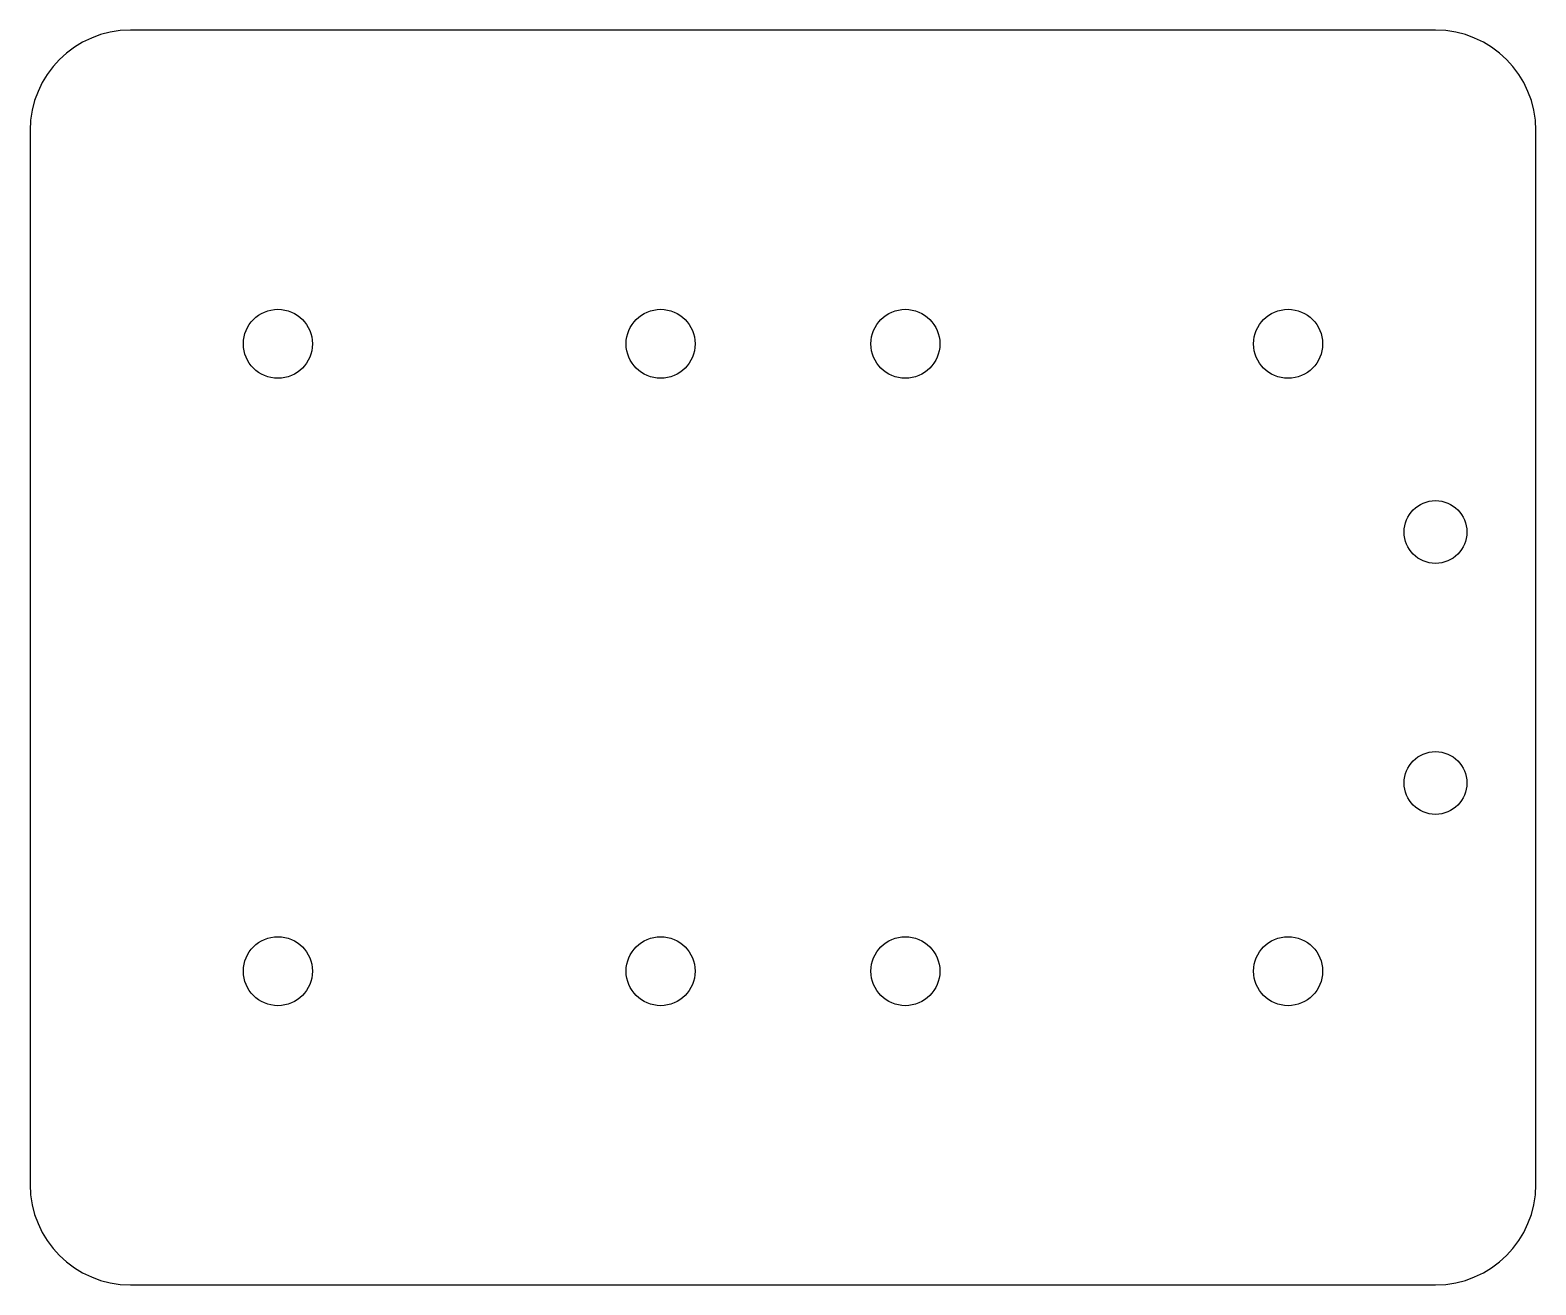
# Model space of a CAD drawing. Header units: millimetres. Extents: x -60 to 60, y -50 to 50.
import ezdxf

# ---------------------------------------------------------------- set-up
doc = ezdxf.new("R2010")
doc.units = ezdxf.units.MM

msp = doc.modelspace()

# ---------------------------------------------------------------- linework, layer by layer
at = {"color": 7, "linetype": 'Continuous', "lineweight": 25}
for p, q in [((52, 50), (-52, 50)), ((-60, 42), (-60, -42)), ((60, -42), (60, 42)), ((-52, -50), (52, -50))]:
    msp.add_line(p, q, dxfattribs=at)
for centre, radius in [((-40.25, 25), 2.75), ((-9.75, 25), 2.75), ((9.75, 25), 2.75), ((40.25, 25), 2.75), ((52, 10), 2.5), ((52, -10), 2.5), ((-40.25, -25), 2.75), ((-9.75, -25), 2.75), ((9.75, -25), 2.75), ((40.25, -25), 2.75)]:
    msp.add_circle(centre, radius, dxfattribs=at)
for centre, start, end in [((-52, 42), 90, 180), ((52, 42), 0, 90), ((-52, -42), 180, 270), ((52, -42), 270, 0)]:
    msp.add_arc(centre, 8, start, end, dxfattribs=at)

doc.saveas('drawing.dxf')
